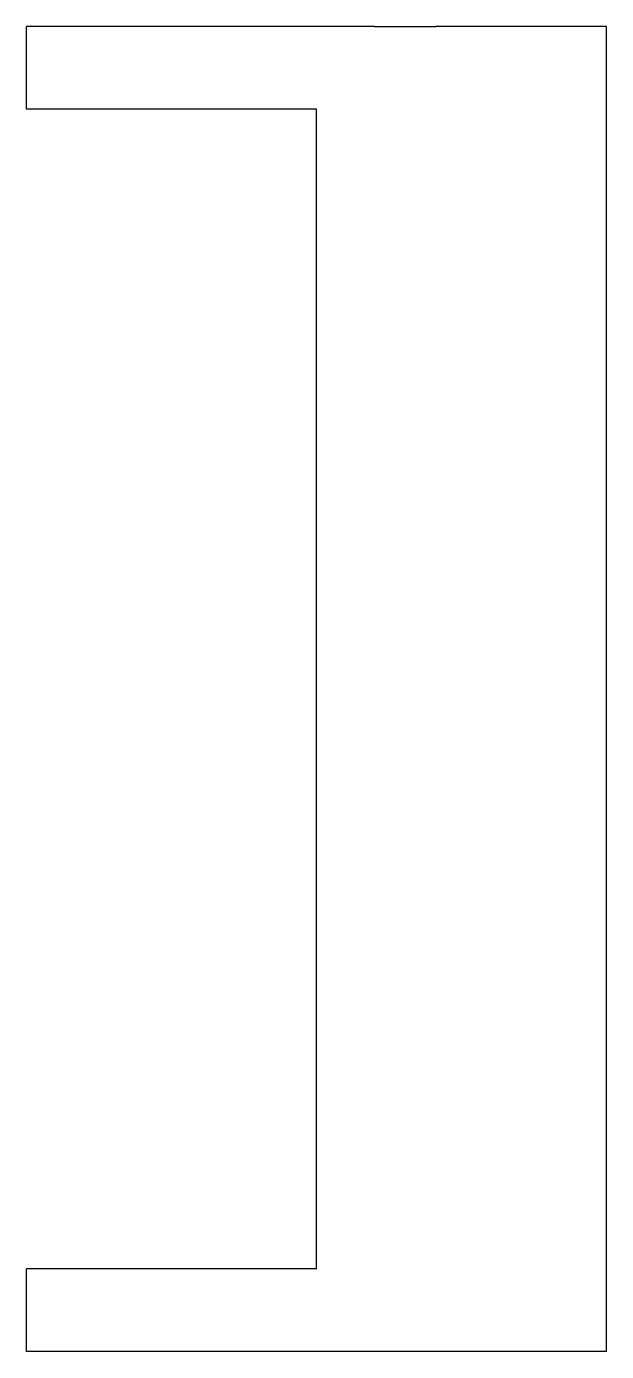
# Model space of a CAD drawing. Header units: metres. Extents: x 0 to 28, y -64 to 0.
import ezdxf

# ---------------------------------------------------------------- set-up
doc = ezdxf.new("R2010")
doc.units = ezdxf.units.M

msp = doc.modelspace()

# ---------------------------------------------------------------- linework, layer by layer
for points in [[(0, -4), (0, -3.92), (0, -3.84), (0, -3.76), (0, -3.68), (0, -3.6), (0, -3.52), (0, -3.44), (0, -3.36), (0, -3.28), (0, -3.2), (0, -3.12), (0, -3.04), (0, -2.96), (0, -2.88), (0, -2.8), (0, -2.72), (0, -2.64), (0, -2.56), (0, -2.48), (0, -2.4), (0, -2.32), (0, -2.24), (0, -2.16), (0, -2.08), (0, -2), (0, -1.92), (0, -1.84), (0, -1.76), (0, -1.68), (0, -1.6), (0, -1.52), (0, -1.44), (0, -1.36), (0, -1.28), (0, -1.2), (0, -1.12), (0, -1.04), (0, -0.96), (0, -0.88), (0, -0.8), (0, -0.72), (0, -0.64), (0, -0.56), (0, -0.48), (0, -0.4), (0, -0.32), (0, -0.24), (0, -0.16), (0, -0.08), (0, 0)], [(5, 0), (4.843, 0), (4.686, 0), (4.53, 0), (4.374, 0), (4.219, 0), (4.064, 0), (3.91, 0), (3.758, 0), (3.607, 0), (3.456, 0), (3.307, 0), (3.162, 0), (3.017, 0), (2.872, 0), (2.732, 0), (2.595, 0), (2.458, 0), (2.322, 0), (2.194, 0), (2.065, 0), (1.937, 0), (1.816, 0), (1.699, 0), (1.582, 0), (1.464, 0), (1.36, 0), (1.255, 0), (1.151, 0), (1.052, 0), (0.961, 0), (0.87, 0), (0.779, 0), (0.701, 0), (0.625, 0), (0.549, 0), (0.478, 0), (0.418, 0), (0.358, 0), (0.298, 0), (0.25, 0), (0.206, 0), (0.163, 0), (0.122, 0), (0.095, 0), (0.069, 0), (0.043, 0), (0.026, 0), (0.018, 0), (0.009, 0), (0, 0)], [(16.804, 0), (16.568, 0), (16.332, 0), (16.096, 0), (15.86, 0), (15.623, 0), (15.387, 0), (15.151, 0), (14.915, 0), (14.679, 0), (14.443, 0), (14.207, 0), (13.971, 0), (13.735, 0), (13.499, 0), (13.263, 0), (13.027, 0), (12.791, 0), (12.554, 0), (12.318, 0), (12.082, 0), (11.846, 0), (11.61, 0), (11.374, 0), (11.138, 0), (10.902, 0), (10.666, 0), (10.43, 0), (10.194, 0), (9.958, 0), (9.722, 0), (9.485, 0), (9.249, 0), (9.013, 0), (8.777, 0), (8.541, 0), (8.305, 0), (8.069, 0), (7.833, 0), (7.597, 0), (7.361, 0), (7.125, 0), (6.889, 0), (6.653, 0), (6.416, 0), (6.18, 0), (5.944, 0), (5.708, 0), (5.472, 0), (5.236, 0), (5, 0)], [(16.804, 0), (16.865, 0), (16.926, 0), (16.986, 0), (17.047, 0), (17.108, 0), (17.169, 0), (17.23, 0), (17.29, 0), (17.351, 0), (17.412, 0), (17.472, 0), (17.533, 0), (17.593, 0), (17.654, 0), (17.714, 0), (17.775, 0), (17.835, 0), (17.896, 0), (17.956, 0), (18.016, 0), (18.076, 0), (18.136, 0), (18.196, 0), (18.256, 0), (18.316, 0), (18.375, 0), (18.435, 0), (18.494, 0), (18.554, 0), (18.613, 0), (18.672, 0), (18.732, 0), (18.79, 0), (18.849, 0), (18.908, 0), (18.967, 0), (19.025, 0), (19.084, 0), (19.142, 0), (19.2, 0), (19.258, 0), (19.316, 0), (19.374, 0), (19.431, 0), (19.488, 0), (19.546, 0), (19.603, 0), (19.659, 0), (19.716, 0), (19.773, 0)], [(28, 0), (27.984, 0), (27.967, 0), (27.951, 0), (27.921, 0), (27.872, 0), (27.824, 0), (27.775, 0), (27.7, 0), (27.62, 0), (27.54, 0), (27.452, 0), (27.342, 0), (27.233, 0), (27.123, 0), (26.994, 0), (26.856, 0), (26.719, 0), (26.578, 0), (26.416, 0), (26.254, 0), (26.091, 0), (25.917, 0), (25.733, 0), (25.549, 0), (25.364, 0), (25.162, 0), (24.96, 0), (24.757, 0), (24.549, 0), (24.332, 0), (24.115, 0), (23.899, 0), (23.673, 0), (23.446, 0), (23.22, 0), (22.991, 0), (22.759, 0), (22.526, 0), (22.293, 0), (22.06, 0), (21.826, 0), (21.592, 0), (21.359, 0), (21.128, 0), (20.898, 0), (20.667, 0), (20.441, 0), (20.219, 0), (19.996, 0), (19.773, 0)], [(28, -64), (28, -62.72), (28, -61.44), (28, -60.16), (28, -58.88), (28, -57.6), (28, -56.32), (28, -55.04), (28, -53.76), (28, -52.48), (28, -51.2), (28, -49.92), (28, -48.64), (28, -47.36), (28, -46.08), (28, -44.8), (28, -43.52), (28, -42.24), (28, -40.96), (28, -39.68), (28, -38.4), (28, -37.12), (28, -35.84), (28, -34.56), (28, -33.28), (28, -32), (28, -30.72), (28, -29.44), (28, -28.16), (28, -26.88), (28, -25.6), (28, -24.32), (28, -23.04), (28, -21.76), (28, -20.48), (28, -19.2), (28, -17.92), (28, -16.64), (28, -15.36), (28, -14.08), (28, -12.8), (28, -11.52), (28, -10.24), (28, -8.96), (28, -7.68), (28, -6.4), (28, -5.12), (28, -3.84), (28, -2.56), (28, -1.28), (28, 0)], [(5, -4), (4.843, -4), (4.686, -4), (4.53, -4), (4.374, -4), (4.219, -4), (4.064, -4), (3.91, -4), (3.758, -4), (3.607, -4), (3.456, -4), (3.307, -4), (3.162, -4), (3.017, -4), (2.872, -4), (2.732, -4), (2.595, -4), (2.458, -4), (2.322, -4), (2.194, -4), (2.065, -4), (1.937, -4), (1.816, -4), (1.699, -4), (1.582, -4), (1.464, -4), (1.36, -4), (1.255, -4), (1.151, -4), (1.052, -4), (0.961, -4), (0.87, -4), (0.779, -4), (0.701, -4), (0.625, -4), (0.549, -4), (0.478, -4), (0.418, -4), (0.358, -4), (0.298, -4), (0.25, -4), (0.206, -4), (0.163, -4), (0.122, -4), (0.095, -4), (0.069, -4), (0.043, -4), (0.026, -4), (0.018, -4), (0.009, -4), (0, -4)], [(14, -4), (13.82, -4), (13.64, -4), (13.46, -4), (13.28, -4), (13.1, -4), (12.92, -4), (12.74, -4), (12.56, -4), (12.38, -4), (12.2, -4), (12.02, -4), (11.84, -4), (11.66, -4), (11.48, -4), (11.3, -4), (11.12, -4), (10.94, -4), (10.76, -4), (10.58, -4), (10.4, -4), (10.22, -4), (10.04, -4), (9.86, -4), (9.68, -4), (9.5, -4), (9.32, -4), (9.14, -4), (8.96, -4), (8.78, -4), (8.6, -4), (8.42, -4), (8.24, -4), (8.06, -4), (7.88, -4), (7.7, -4), (7.52, -4), (7.34, -4), (7.16, -4), (6.98, -4), (6.8, -4), (6.62, -4), (6.44, -4), (6.26, -4), (6.08, -4), (5.9, -4), (5.72, -4), (5.54, -4), (5.36, -4), (5.18, -4), (5, -4)], [(14, -60), (14, -58.88), (14, -57.76), (14, -56.64), (14, -55.52), (14, -54.4), (14, -53.28), (14, -52.16), (14, -51.04), (14, -49.92), (14, -48.8), (14, -47.68), (14, -46.56), (14, -45.44), (14, -44.32), (14, -43.2), (14, -42.08), (14, -40.96), (14, -39.84), (14, -38.72), (14, -37.6), (14, -36.48), (14, -35.36), (14, -34.24), (14, -33.12), (14, -32), (14, -30.88), (14, -29.76), (14, -28.64), (14, -27.52), (14, -26.4), (14, -25.28), (14, -24.16), (14, -23.04), (14, -21.92), (14, -20.8), (14, -19.68), (14, -18.56), (14, -17.44), (14, -16.32), (14, -15.2), (14, -14.08), (14, -12.96), (14, -11.84), (14, -10.72), (14, -9.6), (14, -8.48), (14, -7.36), (14, -6.24), (14, -5.12), (14, -4)], [(0, -64), (0, -63.92), (0, -63.84), (0, -63.76), (0, -63.68), (0, -63.6), (0, -63.52), (0, -63.44), (0, -63.36), (0, -63.28), (0, -63.2), (0, -63.12), (0, -63.04), (0, -62.96), (0, -62.88), (0, -62.8), (0, -62.72), (0, -62.64), (0, -62.56), (0, -62.48), (0, -62.4), (0, -62.32), (0, -62.24), (0, -62.16), (0, -62.08), (0, -62), (0, -61.92), (0, -61.84), (0, -61.76), (0, -61.68), (0, -61.6), (0, -61.52), (0, -61.44), (0, -61.36), (0, -61.28), (0, -61.2), (0, -61.12), (0, -61.04), (0, -60.96), (0, -60.88), (0, -60.8), (0, -60.72), (0, -60.64), (0, -60.56), (0, -60.48), (0, -60.4), (0, -60.32), (0, -60.24), (0, -60.16), (0, -60.08), (0, -60)], [(5, -60), (4.843, -60), (4.686, -60), (4.53, -60), (4.374, -60), (4.219, -60), (4.064, -60), (3.91, -60), (3.758, -60), (3.607, -60), (3.456, -60), (3.307, -60), (3.162, -60), (3.017, -60), (2.872, -60), (2.732, -60), (2.595, -60), (2.458, -60), (2.322, -60), (2.194, -60), (2.065, -60), (1.937, -60), (1.816, -60), (1.699, -60), (1.582, -60), (1.464, -60), (1.36, -60), (1.255, -60), (1.151, -60), (1.052, -60), (0.961, -60), (0.87, -60), (0.779, -60), (0.701, -60), (0.625, -60), (0.549, -60), (0.478, -60), (0.418, -60), (0.358, -60), (0.298, -60), (0.25, -60), (0.206, -60), (0.163, -60), (0.122, -60), (0.095, -60), (0.069, -60), (0.043, -60), (0.026, -60), (0.018, -60), (0.009, -60), (0, -60)], [(14, -60), (13.82, -60), (13.64, -60), (13.46, -60), (13.28, -60), (13.1, -60), (12.92, -60), (12.74, -60), (12.56, -60), (12.38, -60), (12.2, -60), (12.02, -60), (11.84, -60), (11.66, -60), (11.48, -60), (11.3, -60), (11.12, -60), (10.94, -60), (10.76, -60), (10.58, -60), (10.4, -60), (10.22, -60), (10.04, -60), (9.86, -60), (9.68, -60), (9.5, -60), (9.32, -60), (9.14, -60), (8.96, -60), (8.78, -60), (8.6, -60), (8.42, -60), (8.24, -60), (8.06, -60), (7.88, -60), (7.7, -60), (7.52, -60), (7.34, -60), (7.16, -60), (6.98, -60), (6.8, -60), (6.62, -60), (6.44, -60), (6.26, -60), (6.08, -60), (5.9, -60), (5.72, -60), (5.54, -60), (5.36, -60), (5.18, -60), (5, -60)], [(5, -64), (4.843, -64), (4.686, -64), (4.53, -64), (4.374, -64), (4.219, -64), (4.064, -64), (3.91, -64), (3.758, -64), (3.607, -64), (3.456, -64), (3.307, -64), (3.162, -64), (3.017, -64), (2.872, -64), (2.732, -64), (2.595, -64), (2.458, -64), (2.322, -64), (2.194, -64), (2.065, -64), (1.937, -64), (1.816, -64), (1.699, -64), (1.582, -64), (1.464, -64), (1.36, -64), (1.255, -64), (1.151, -64), (1.052, -64), (0.961, -64), (0.87, -64), (0.779, -64), (0.701, -64), (0.625, -64), (0.549, -64), (0.478, -64), (0.418, -64), (0.358, -64), (0.298, -64), (0.25, -64), (0.206, -64), (0.163, -64), (0.122, -64), (0.095, -64), (0.069, -64), (0.043, -64), (0.026, -64), (0.018, -64), (0.009, -64), (0, -64)], [(16.804, -64), (16.568, -64), (16.332, -64), (16.096, -64), (15.86, -64), (15.623, -64), (15.387, -64), (15.151, -64), (14.915, -64), (14.679, -64), (14.443, -64), (14.207, -64), (13.971, -64), (13.735, -64), (13.499, -64), (13.263, -64), (13.027, -64), (12.791, -64), (12.554, -64), (12.318, -64), (12.082, -64), (11.846, -64), (11.61, -64), (11.374, -64), (11.138, -64), (10.902, -64), (10.666, -64), (10.43, -64), (10.194, -64), (9.958, -64), (9.722, -64), (9.485, -64), (9.249, -64), (9.013, -64), (8.777, -64), (8.541, -64), (8.305, -64), (8.069, -64), (7.833, -64), (7.597, -64), (7.361, -64), (7.125, -64), (6.889, -64), (6.653, -64), (6.416, -64), (6.18, -64), (5.944, -64), (5.708, -64), (5.472, -64), (5.236, -64), (5, -64)], [(19.773, -64), (19.716, -64), (19.659, -64), (19.603, -64), (19.546, -64), (19.488, -64), (19.431, -64), (19.374, -64), (19.316, -64), (19.258, -64), (19.2, -64), (19.142, -64), (19.084, -64), (19.025, -64), (18.967, -64), (18.908, -64), (18.849, -64), (18.79, -64), (18.732, -64), (18.672, -64), (18.613, -64), (18.554, -64), (18.494, -64), (18.435, -64), (18.375, -64), (18.316, -64), (18.256, -64), (18.196, -64), (18.136, -64), (18.076, -64), (18.016, -64), (17.956, -64), (17.896, -64), (17.835, -64), (17.775, -64), (17.714, -64), (17.654, -64), (17.593, -64), (17.533, -64), (17.472, -64), (17.412, -64), (17.351, -64), (17.29, -64), (17.23, -64), (17.169, -64), (17.108, -64), (17.047, -64), (16.986, -64), (16.926, -64), (16.865, -64), (16.804, -64)], [(28, -64), (27.984, -64), (27.967, -64), (27.951, -64), (27.921, -64), (27.872, -64), (27.824, -64), (27.775, -64), (27.7, -64), (27.62, -64), (27.54, -64), (27.452, -64), (27.342, -64), (27.233, -64), (27.123, -64), (26.994, -64), (26.856, -64), (26.719, -64), (26.578, -64), (26.416, -64), (26.254, -64), (26.091, -64), (25.917, -64), (25.733, -64), (25.549, -64), (25.364, -64), (25.162, -64), (24.96, -64), (24.757, -64), (24.549, -64), (24.332, -64), (24.115, -64), (23.899, -64), (23.673, -64), (23.446, -64), (23.22, -64), (22.991, -64), (22.759, -64), (22.526, -64), (22.293, -64), (22.06, -64), (21.826, -64), (21.592, -64), (21.359, -64), (21.128, -64), (20.898, -64), (20.667, -64), (20.441, -64), (20.219, -64), (19.996, -64), (19.773, -64)]]:
    msp.add_lwpolyline(points)

doc.saveas('drawing.dxf')
